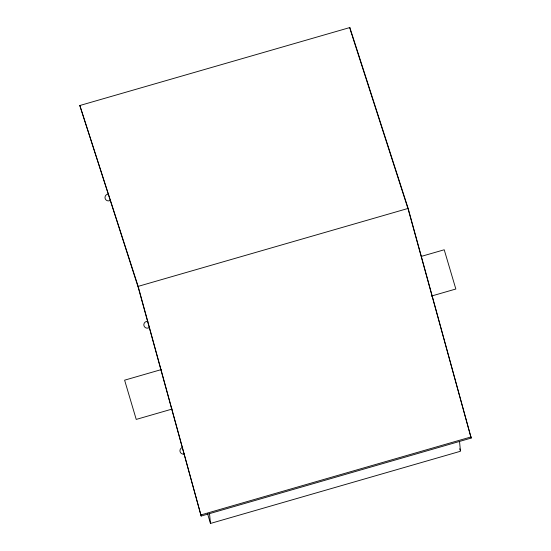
<?xml version="1.0" encoding="UTF-8"?>
<svg xmlns="http://www.w3.org/2000/svg" width="551" height="551" viewBox="0 0 551 551"><rect width="100%" height="100%" fill="white"/><g stroke="black" fill="none" stroke-linecap="round" stroke-linejoin="round"><path stroke-width="0.83" d="M79.819 105.516L349.83 27.55L408.153 208.409L471.181 438.073L201.17 516.039L138.253 287.519L79.819 105.516L138.143 286.375L201.17 516.039M138.143 286.375L408.153 208.409M421.363 256.373L444.223 249.775L455.842 289.013L431.357 296.087M161.347 369.569L124.609 380.176L136.235 419.414L172.153 409.042M201.06 514.896L471.071 436.929M207.541 513.573L210.468 523.45L460.478 451.262L459.52 441.372M350.181 29.444L352.117 35.45M352.358 36.201L408.263 209.552L471.181 438.073M459.741 448.789L460.23 450.442M349.83 27.55L349.94 28.693M209.511 513.56L210.468 523.45M184.392 453.996A3.471 3.409 -5.5 0 1 180.06 451.586A3.471 3.409 -5.5 0 1 182.677 447.405M110.448 200.288A3.471 3.409 -5.5 0 1 105.193 198.677A3.471 3.409 -5.5 0 1 108.161 194.11M149.631 327.28A3.471 3.409 -5.5 0 1 143.956 325.731A3.471 3.409 -5.5 0 1 147.895 321.412"/></g></svg>
